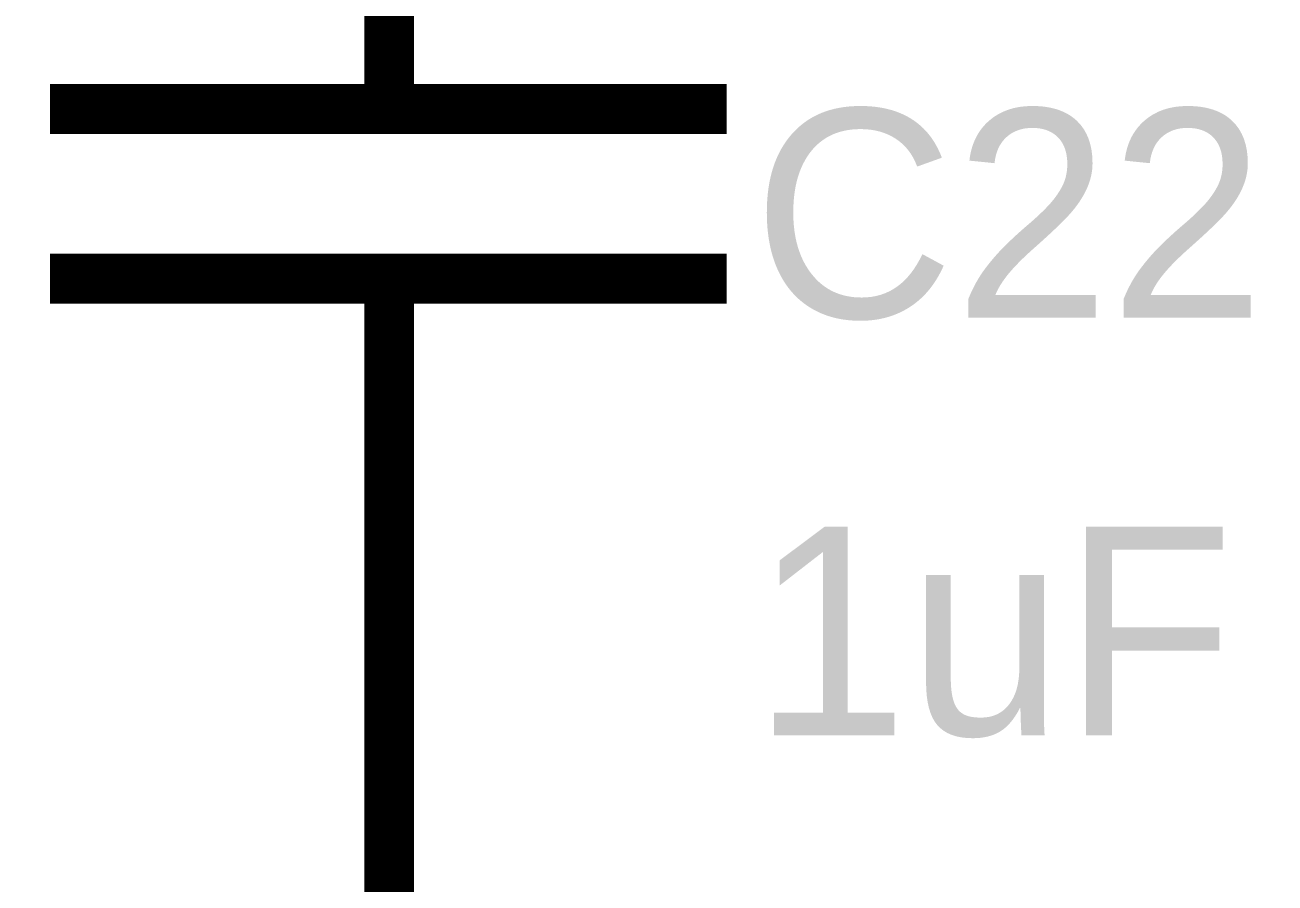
# Model space of a CAD drawing. Header units: inches. Extents: x 0 to 17, y 0 to 11.7.
# Drawn here: x 7.8638 to 8.1595, y 1.6869 to 1.8899 of the extents above; entities that cross this region are included whole.
import ezdxf

# ---------------------------------------------------------------- set-up
doc = ezdxf.new("R2010")
doc.units = ezdxf.units.IN
doc.header["$MEASUREMENT"] = 0
doc.layers.add('Sheet', color=255, linetype='Continuous')

msp = doc.modelspace()

# ---------------------------------------------------------------- linework, layer by layer
at = {"layer": 'Sheet'}
for points in [[(7.9499, 1.9, 0.0118, 0.0118, 0), (7.9499, 1.87001, 0.0118, 0.0118, 0)], [(7.86965, 1.87001, 0.0118, 0.0118, 0), (8.02972, 1.87001, 0.0118, 0.0118, 0)], [(8.02972, 1.82987, 0.0118, 0.0118, 0), (7.86965, 1.82987, 0.0118, 0.0118, 0)], [(7.9499, 1.79988, 0.0118, 0.0118, 0), (7.9499, 1.82987, 0.0118, 0.0118, 0)], [(7.9499, 1.79988, 0.0118, 0.0118, 0), (7.9499, 1.69977, 0.0118, 0.0118, 0)], [(8.34985, 1.69977, 0.0118, 0.0118, 0), (8.34985, 1.59965, 0.0118, 0.0118, 0), (7.9499, 1.59965, 0.0118, 0.0118, 0), (7.9499, 1.69977, 0.0118, 0.0118, 0)]]:
    msp.add_lwpolyline(points, format="xyseb", dxfattribs=at)

# ---------------------------------------------------------------- texts
for s, p in [('C22', (8.03589, 1.82061)), ('1uF', (8.03589, 1.72182))]:
    msp.add_text(s, height=0.049396, dxfattribs=at).set_placement(p)

doc.saveas('drawing.dxf')
